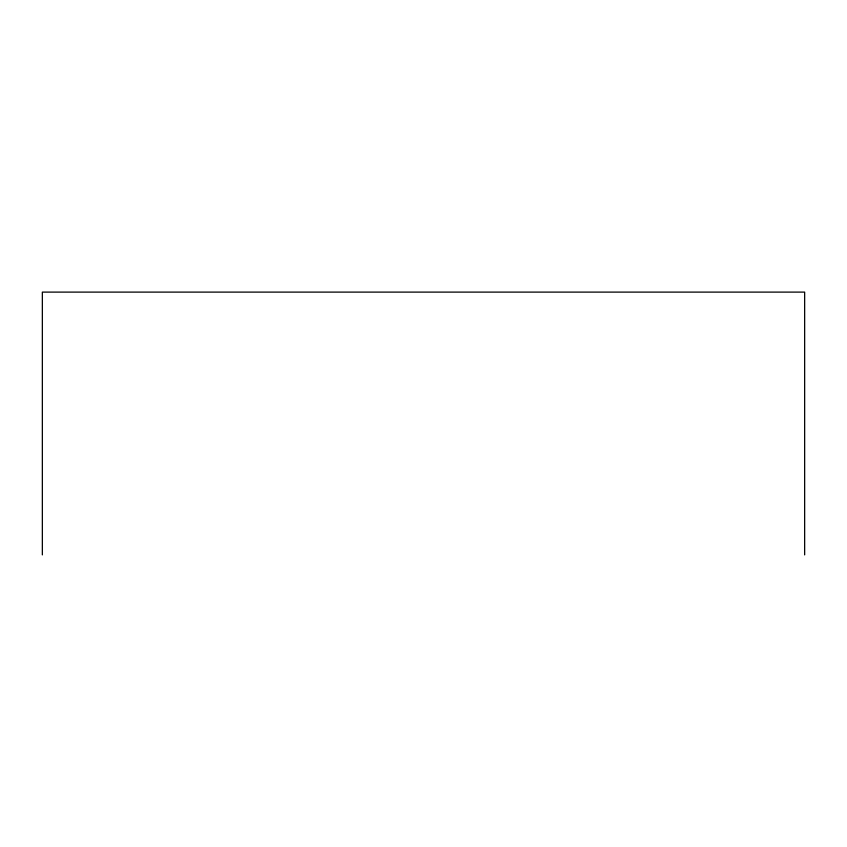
<?xml version="1.0" encoding="UTF-8"?>
<svg xmlns="http://www.w3.org/2000/svg" width="847" height="847" viewBox="0 0 847 847"><rect width="100%" height="100%" fill="white"/><g stroke="black" fill="none" stroke-linecap="round" stroke-linejoin="round"><path stroke-width="1.27" d="M804.65 554.891L804.65 292.109L42.35 292.109L42.35 554.891"/></g></svg>
